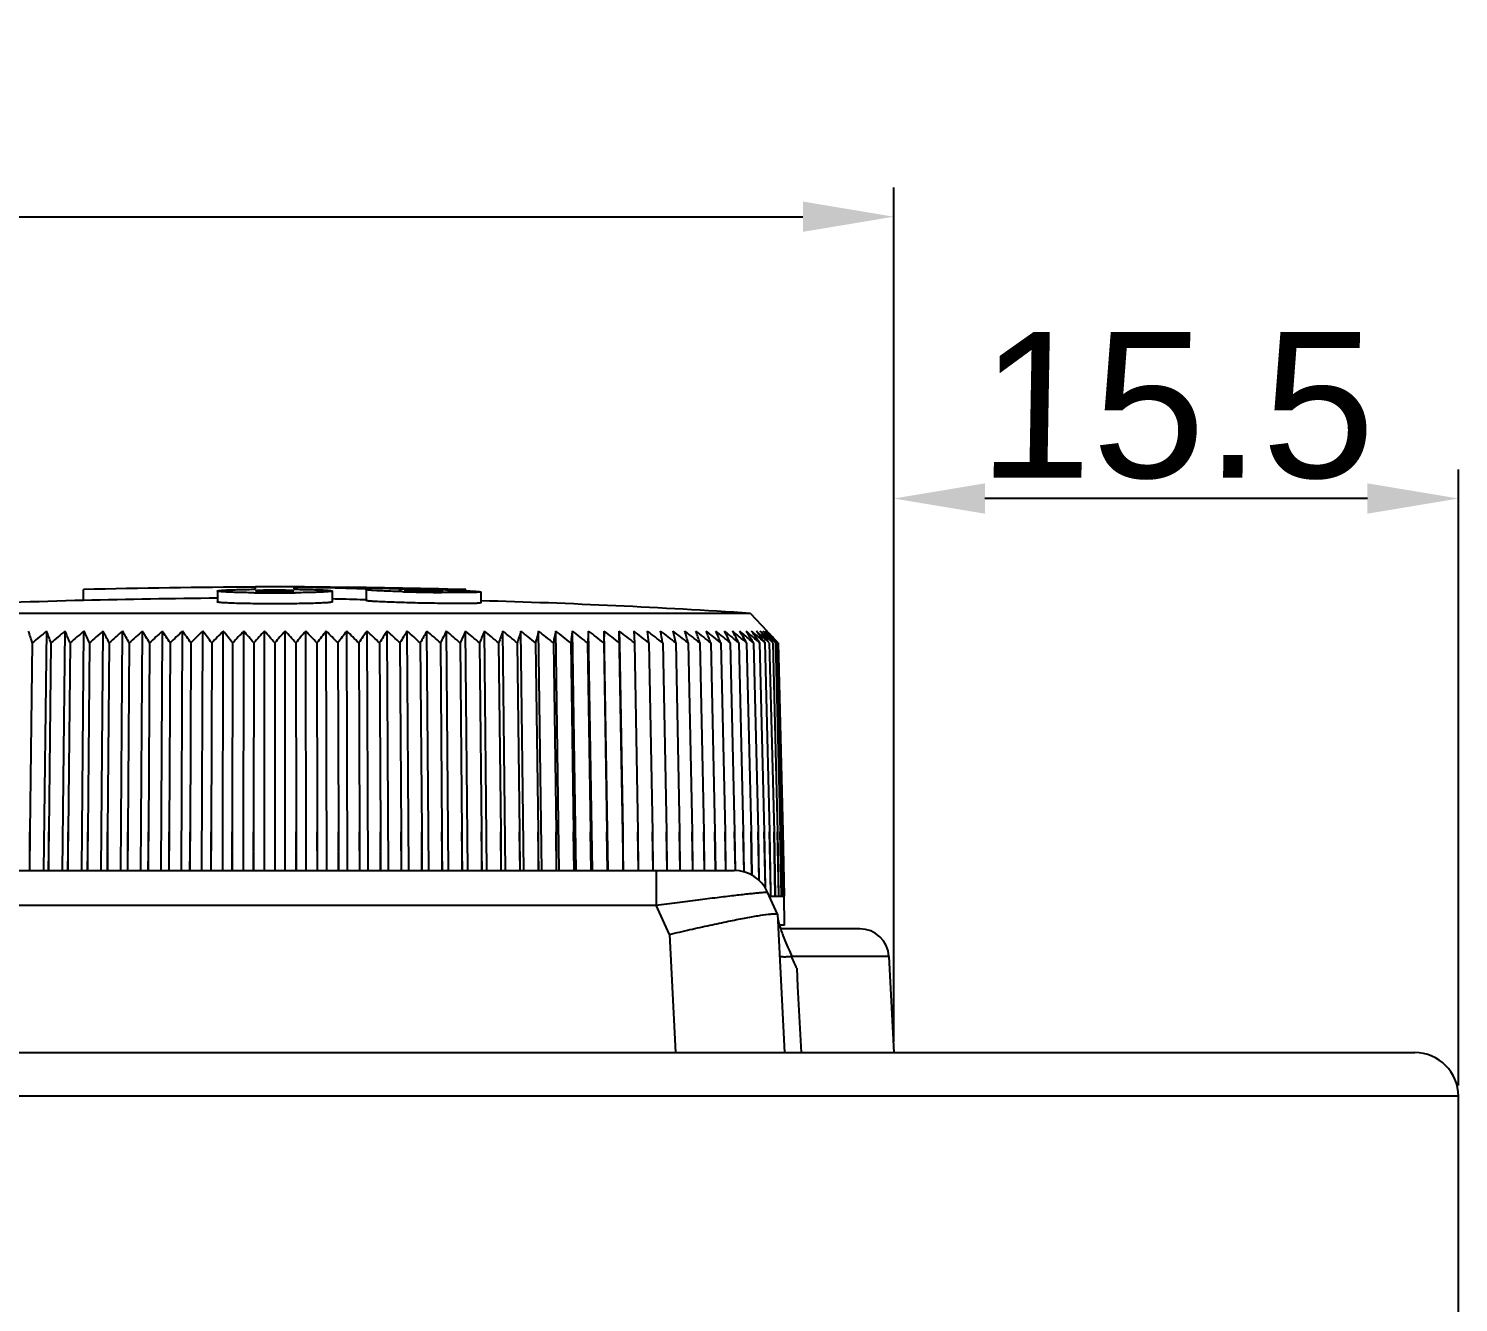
# Model space of a CAD drawing. Extents: x -329 to 5579, y -1951 to 3105.
# Drawn here: x 3302.46 to 3341.72, y -1656.26 to -1621.28 of the extents above; entities that cross this region are included whole.
import ezdxf

# ---------------------------------------------------------------- set-up
doc = ezdxf.new("R2010")
doc.units = 0
doc.header["$PDMODE"] = 3
doc.header["$PDSIZE"] = 1.5
doc.layers.get('DEFPOINTS').update_dxf_attribs({"linetype": 'CONTINUOUS'})
for name, color, linetype in [('DIM', 1, 'CONTINUOUS'), ('KNOB_ROTARY9DXF_CONTINUOUS', 7, 'CONTINUOUS'), ('PANEL_TOP130DXF_CONTINUOUS', 7, 'CONTINUOUS'), ('TOP_CASE-90ADXF_CONTINUOUS', 7, 'CONTINUOUS')]:
    doc.layers.add(name, color=color, linetype=linetype)
doc.styles.add('OMI-1', font='arial.ttf', dxfattribs={"oblique": 1})
doc.dimstyles.new('1', dxfattribs={"dimtxt": 4, "dimasz": 2.5, "dimexe": 0.8, "dimexo": 0.3, "dimgap": 0.5, "dimtad": 1, "dimtoh": 1, "dimdec": 1, "dimzin": 0, "dimtxsty": 'OMI-1', "dimcen": 0, "dimclrd": 256, "dimclre": 256, "dimclrt": 256, "dimazin": 3, "dimtfac": 0.8, "dimtdec": 1, "dimtix": 1, "dimtmove": 0, "dimatfit": 3, "dimtolj": 1, "dimtzin": 0})

# ---------------------------------------------------------------- blocks, each defined once
blk = doc.blocks.new('*D7103')
at = {"layer": 'DEFPOINTS', "color": 0}
for p in [(3326.219, -1626.442), (3245.219, -1649.402), (3326.219, -1649.402)]:
    blk.add_point(p, dxfattribs=at)
at = {"layer": 'DIM'}
for p, q in [((3245.219, -1649.102), (3245.219, -1625.642)), ((3326.219, -1649.102), (3326.219, -1625.642)), ((3247.719, -1626.442), (3323.719, -1626.442))]:
    blk.add_line(p, q, dxfattribs=at)
for points in [[(3247.719, -1626.026), (3247.719, -1626.859), (3245.219, -1626.442)], [(3323.719, -1626.859), (3323.719, -1626.026), (3326.219, -1626.442)]]:
    blk.add_solid(points, dxfattribs=at)
at = {"layer": 'DIM', "insert": (3285.719, -1623.9), "char_height": 4, "attachment_point": 5, "style": 'OMI-1'}
blk.add_mtext('\\A1;81.0', dxfattribs=at)
blk = doc.blocks.new('*D7104')
at = {"layer": 'DEFPOINTS', "color": 0}
for p in [(3326.219, -1634.183), (3326.219, -1635.027), (3341.719, -1650.602)]:
    blk.add_point(p, dxfattribs=at)
at = {"layer": 'DIM'}
for p, q in [((3326.219, -1634.727), (3326.219, -1633.383)), ((3341.719, -1650.302), (3341.719, -1633.383)), ((3339.219, -1634.183), (3328.719, -1634.183))]:
    blk.add_line(p, q, dxfattribs=at)
for points in [[(3328.719, -1633.766), (3328.719, -1634.6), (3326.219, -1634.183)], [(3339.219, -1634.6), (3339.219, -1633.766), (3341.719, -1634.183)]]:
    blk.add_solid(points, dxfattribs=at)
at = {"layer": 'DIM', "insert": (3333.969, -1631.641), "char_height": 4, "attachment_point": 5, "style": 'OMI-1'}
blk.add_mtext('\\A1;15.5', dxfattribs=at)

msp = doc.modelspace()

# ---------------------------------------------------------------- linework, layer by layer
at = {"layer": 'KNOB_ROTARY9DXF_CONTINUOUS', "color": 7, "linetype": 'CONTINUOUS'}
for p, q in [((3303.969, -1636.984), (3303.969, -1636.684)), ((3307.644, -1636.723), (3307.644, -1637.024)), ((3308.694, -1636.675), (3308.694, -1636.616)), ((3309.744, -1636.622), (3309.744, -1636.675)), ((3309.804, -1636.623), (3309.744, -1636.622)), ((3310.556, -1636.636), (3310.414, -1636.633)), ((3310.843, -1636.624), (3310.487, -1636.619)), ((3310.711, -1636.639), (3310.556, -1636.636)), ((3310.88, -1636.643), (3310.711, -1636.639)), ((3310.794, -1636.723), (3310.794, -1637.024)), ((3311.772, -1636.668), (3311.665, -1636.665)), ((3311.772, -1636.668), (3311.665, -1636.665)), ((3311.728, -1636.685), (3311.728, -1636.985)), ((3311.911, -1636.647), (3311.729, -1636.643)), ((3311.882, -1636.647), (3311.729, -1636.643)), ((3312.624, -1636.669), (3312.699, -1636.67)), ((3314.469, -1636.715), (3314.469, -1636.684)), ((3310.881, -1636.943), (3310.794, -1636.941)), ((3310.881, -1636.943), (3310.794, -1636.941)), ((3311.728, -1636.967), (3311.665, -1636.965)), ((3313.828, -1636.764), (3313.798, -1636.763)), ((3314.878, -1636.749), (3314.878, -1637.049)), ((3322.284, -1637.338), (3296.154, -1637.338)), ((3322.284, -1637.338), (3322.733, -1637.817)), ((3302.88, -1644.402), (3302.956, -1637.823)), ((3303.393, -1644.402), (3303.463, -1637.823)), ((3303.917, -1644.402), (3303.98, -1637.823)), ((3304.45, -1644.402), (3304.507, -1637.823)), ((3304.991, -1644.402), (3305.041, -1637.823)), ((3305.54, -1644.402), (3305.583, -1637.823)), ((3306.095, -1644.402), (3306.132, -1637.823)), ((3306.655, -1644.402), (3306.686, -1637.823)), ((3307.22, -1644.402), (3307.244, -1637.823)), ((3307.789, -1644.402), (3307.806, -1637.823)), ((3308.36, -1644.402), (3308.37, -1637.823)), ((3308.933, -1644.402), (3308.936, -1637.823)), ((3309.506, -1644.402), (3309.502, -1637.823)), ((3310.078, -1644.402), (3310.068, -1637.823)), ((3310.649, -1644.402), (3310.632, -1637.823)), ((3311.218, -1644.402), (3311.194, -1637.823)), ((3311.783, -1644.402), (3311.752, -1637.823)), ((3312.343, -1644.402), (3312.306, -1637.823)), ((3312.899, -1644.402), (3312.855, -1637.823)), ((3313.447, -1644.402), (3313.397, -1637.823)), ((3313.988, -1644.402), (3313.931, -1637.823)), ((3314.521, -1644.402), (3314.458, -1637.823)), ((3315.045, -1644.402), (3314.975, -1637.823)), ((3315.558, -1644.402), (3315.482, -1637.823)), ((3316.06, -1644.402), (3315.979, -1637.823)), ((3316.551, -1644.402), (3316.463, -1637.823)), ((3317.028, -1644.402), (3316.935, -1637.823)), ((3317.492, -1644.402), (3317.393, -1637.823)), ((3317.941, -1644.402), (3317.836, -1637.823)), ((3318.265, -1637.823), (3318.252, -1638.148)), ((3318.375, -1644.402), (3318.265, -1637.823)), ((3318.792, -1644.402), (3318.678, -1637.823)), ((3318.678, -1637.823), (3318.682, -1638.148)), ((3319.074, -1637.823), (3319.096, -1638.148)), ((3322.161, -1637.823), (3322.206, -1637.894)), ((3322.691, -1637.823), (3322.721, -1637.858)), ((3322.726, -1637.858), (3322.691, -1637.823)), ((3322.761, -1637.858), (3322.726, -1637.823)), ((3322.726, -1637.823), (3322.79, -1637.894)), ((3302.56, -1638.148), (3302.496, -1643.341)), ((3303.073, -1638.148), (3303.014, -1643.341)), ((3303.597, -1638.148), (3303.543, -1643.341)), ((3304.13, -1638.148), (3304.082, -1643.341)), ((3304.673, -1638.148), (3304.63, -1643.341)), ((3305.224, -1638.148), (3305.186, -1643.341)), ((3305.781, -1638.148), (3305.749, -1643.341)), ((3306.345, -1638.148), (3306.318, -1643.341)), ((3306.914, -1638.148), (3306.892, -1643.341)), ((3307.487, -1638.148), (3307.47, -1643.341)), ((3308.062, -1638.148), (3308.051, -1643.341)), ((3308.64, -1638.148), (3308.635, -1643.341)), ((3309.219, -1638.148), (3309.219, -1644.402)), ((3309.798, -1638.148), (3309.803, -1643.341)), ((3310.376, -1638.148), (3310.387, -1643.341)), ((3310.952, -1638.148), (3310.968, -1643.341)), ((3311.524, -1638.148), (3311.546, -1643.341)), ((3312.093, -1638.148), (3312.121, -1643.341)), ((3312.657, -1638.148), (3312.69, -1643.341)), ((3313.214, -1638.148), (3313.253, -1643.341)), ((3313.765, -1638.148), (3313.808, -1643.341)), ((3314.308, -1638.148), (3314.356, -1643.341)), ((3314.842, -1638.148), (3314.895, -1643.341)), ((3315.365, -1638.148), (3315.424, -1643.341)), ((3315.879, -1638.148), (3315.942, -1643.341)), ((3316.38, -1638.148), (3316.448, -1643.341)), ((3316.869, -1638.148), (3316.942, -1643.341)), ((3317.344, -1638.148), (3317.422, -1643.341)), ((3317.805, -1638.148), (3317.887, -1643.341)), ((3318.252, -1638.148), (3318.338, -1643.341)), ((3318.682, -1638.148), (3318.772, -1643.341)), ((3319.096, -1638.148), (3319.19, -1643.341)), ((3319.492, -1638.148), (3319.59, -1643.341)), ((3319.87, -1638.148), (3319.972, -1643.341)), ((3320.23, -1638.148), (3320.335, -1643.341)), ((3320.57, -1638.148), (3320.678, -1643.341)), ((3320.891, -1638.148), (3321.002, -1643.341)), ((3321.191, -1638.148), (3321.305, -1643.341)), ((3321.469, -1638.148), (3321.586, -1643.341)), ((3321.727, -1638.148), (3321.846, -1643.341)), ((3321.962, -1638.148), (3322.084, -1643.341)), ((3322.176, -1638.148), (3322.299, -1643.341)), ((3322.366, -1638.148), (3322.257, -1638.054)), ((3322.366, -1638.148), (3322.257, -1638.054)), ((3322.366, -1638.148), (3322.491, -1643.341)), ((3322.533, -1638.148), (3322.439, -1638.065)), ((3322.481, -1638.07), (3322.533, -1638.148)), ((3322.533, -1638.148), (3322.66, -1643.341)), ((3322.677, -1638.148), (3322.598, -1638.076)), ((3322.625, -1638.074), (3322.677, -1638.148)), ((3322.628, -1638.08), (3322.677, -1638.148)), ((3322.677, -1638.148), (3322.806, -1643.341)), ((3322.798, -1638.148), (3322.718, -1638.074)), ((3322.742, -1638.074), (3322.77, -1638.111)), ((3322.798, -1638.148), (3322.927, -1643.341)), ((3322.894, -1638.148), (3322.817, -1638.074)), ((3322.967, -1638.148), (3322.88, -1638.063)), ((3322.894, -1638.148), (3323.025, -1643.341)), ((3322.896, -1638.064), (3322.905, -1638.074)), ((3323.015, -1638.148), (3322.942, -1638.074)), ((3322.967, -1638.148), (3323.098, -1643.341)), ((3323.039, -1638.148), (3322.969, -1638.074)), ((3323.015, -1638.148), (3323.147, -1643.341)), ((3323.039, -1638.148), (3323.171, -1643.341)), ((3302.496, -1643.341), (3302.48, -1644.402)), ((3302.494, -1644.402), (3302.496, -1643.341)), ((3303.014, -1643.341), (3302.999, -1644.402)), ((3303.013, -1644.402), (3303.014, -1643.341)), ((3303.543, -1643.341), (3303.528, -1644.402)), ((3303.543, -1644.402), (3303.543, -1643.341)), ((3304.082, -1643.341), (3304.068, -1644.402)), ((3304.082, -1644.402), (3304.082, -1643.341)), ((3304.63, -1643.341), (3304.616, -1644.402)), ((3304.631, -1644.402), (3304.63, -1643.341)), ((3305.186, -1643.341), (3305.173, -1644.402)), ((3305.188, -1644.402), (3305.186, -1643.341)), ((3305.749, -1643.341), (3305.736, -1644.402)), ((3305.752, -1644.402), (3305.749, -1643.341)), ((3306.318, -1643.341), (3306.306, -1644.402)), ((3306.322, -1644.402), (3306.318, -1643.341)), ((3306.892, -1643.341), (3306.881, -1644.402)), ((3306.897, -1644.402), (3306.892, -1643.341)), ((3307.47, -1643.341), (3307.46, -1644.402)), ((3307.476, -1644.402), (3307.47, -1643.341)), ((3308.051, -1643.341), (3308.042, -1644.402)), ((3308.058, -1644.402), (3308.051, -1643.341)), ((3308.635, -1643.341), (3308.626, -1644.402)), ((3308.642, -1644.402), (3308.635, -1643.341)), ((3309.803, -1643.341), (3309.796, -1644.402)), ((3309.812, -1644.402), (3309.803, -1643.341)), ((3310.387, -1643.341), (3310.38, -1644.402)), ((3310.396, -1644.402), (3310.387, -1643.341)), ((3310.968, -1643.341), (3310.963, -1644.402)), ((3310.978, -1644.402), (3310.968, -1643.341)), ((3311.546, -1643.341), (3311.542, -1644.402)), ((3311.557, -1644.402), (3311.546, -1643.341)), ((3312.121, -1643.341), (3312.117, -1644.402)), ((3312.132, -1644.402), (3312.121, -1643.341)), ((3312.69, -1643.341), (3312.686, -1644.402)), ((3312.702, -1644.402), (3312.69, -1643.341)), ((3313.253, -1643.341), (3313.25, -1644.402)), ((3313.266, -1644.402), (3313.253, -1643.341)), ((3313.808, -1643.341), (3313.807, -1644.402)), ((3313.822, -1644.402), (3313.808, -1643.341)), ((3314.371, -1644.402), (3314.356, -1643.341)), ((3314.356, -1643.341), (3314.356, -1644.402)), ((3314.91, -1644.402), (3314.895, -1643.341)), ((3314.895, -1643.341), (3314.895, -1644.402)), ((3315.439, -1644.402), (3315.424, -1643.341)), ((3315.424, -1643.341), (3315.425, -1644.402)), ((3315.958, -1644.402), (3315.942, -1643.341)), ((3315.942, -1643.341), (3315.944, -1644.402)), ((3316.465, -1644.402), (3316.448, -1643.341)), ((3316.448, -1643.341), (3316.451, -1644.402)), ((3316.959, -1644.402), (3316.942, -1643.341)), ((3316.942, -1643.341), (3316.945, -1644.402)), ((3317.439, -1644.402), (3317.422, -1643.341)), ((3317.422, -1643.341), (3317.426, -1644.402)), ((3317.905, -1644.402), (3317.887, -1643.341)), ((3317.887, -1643.341), (3317.893, -1644.402)), ((3318.356, -1644.402), (3318.338, -1643.341)), ((3318.338, -1643.341), (3318.344, -1644.402)), ((3318.791, -1644.402), (3318.772, -1643.341)), ((3318.772, -1643.341), (3318.779, -1644.402)), ((3319.209, -1644.402), (3319.19, -1643.341)), ((3319.19, -1643.341), (3319.197, -1644.402)), ((3319.609, -1644.402), (3319.59, -1643.341)), ((3319.59, -1643.341), (3319.598, -1644.402)), ((3319.991, -1644.402), (3319.972, -1643.341)), ((3319.972, -1643.341), (3319.981, -1644.402)), ((3320.354, -1644.402), (3320.335, -1643.341)), ((3320.335, -1643.341), (3320.345, -1644.402)), ((3320.698, -1644.402), (3320.678, -1643.341)), ((3320.678, -1643.341), (3320.689, -1644.402)), ((3321.022, -1644.403), (3321.002, -1643.341)), ((3321.002, -1643.341), (3321.013, -1644.402)), ((3321.325, -1644.402), (3321.305, -1643.341)), ((3321.305, -1643.341), (3321.317, -1644.402)), ((3321.606, -1644.402), (3321.586, -1643.341)), ((3321.586, -1643.341), (3321.599, -1644.402)), ((3321.866, -1644.401), (3321.846, -1643.341)), ((3321.846, -1643.341), (3321.86, -1644.401)), ((3322.105, -1644.439), (3322.084, -1643.341)), ((3322.084, -1643.341), (3322.098, -1644.437)), ((3322.322, -1644.528), (3322.299, -1643.341)), ((3322.299, -1643.341), (3322.315, -1644.525)), ((3322.516, -1644.67), (3322.491, -1643.341)), ((3322.491, -1643.341), (3322.51, -1644.665)), ((3322.689, -1644.88), (3322.66, -1643.341)), ((3322.66, -1643.341), (3322.683, -1644.871)), ((3322.837, -1644.993), (3322.806, -1643.341)), ((3322.806, -1643.341), (3322.831, -1644.994)), ((3322.96, -1645.102), (3322.927, -1643.341)), ((3322.927, -1643.341), (3322.955, -1645.102)), ((3323.057, -1645.102), (3323.025, -1643.341)), ((3323.025, -1643.341), (3323.053, -1645.102)), ((3323.13, -1645.102), (3323.098, -1643.341)), ((3323.098, -1643.341), (3323.127, -1645.102)), ((3323.178, -1645.102), (3323.147, -1643.341)), ((3323.147, -1643.341), (3323.177, -1645.102)), ((3323.202, -1645.102), (3323.171, -1643.341)), ((3323.171, -1643.341), (3323.202, -1645.102)), ((3322.797, -1645.102), (3322.833, -1645.102)), ((3322.831, -1644.994), (3322.833, -1645.102)), ((3322.839, -1645.102), (3322.955, -1645.102)), ((3322.96, -1645.102), (3323.053, -1645.102)), ((3323.057, -1645.102), (3323.127, -1645.102)), ((3323.13, -1645.102), (3323.177, -1645.102)), ((3323.178, -1645.102), (3323.202, -1645.102)), ((3323.219, -1645.902), (3323.205, -1645.102)), ((3323.219, -1645.902), (3323.078, -1645.902))]:
    msp.add_line(p, q, dxfattribs=at)
for centre, radius, start, end in [((3309.219, -1836.911), 200.296, 90.15018, 91.50196), ((3309.219, -1836.911), 200.3, 89.63744, 90.15024), ((3309.219, -1652.677), 15.976, 90.0001, 90.192), ((3309.219, -1652.676), 15.975, 89.8075, 89.9999), ((3308.476, -1736.783), 100.169, 88.89142, 89.24065), ((3309.219, -1836.911), 200.296, 88.49804, 89.63743), ((3309.219, -1736.794), 100.183, 88.56432, 89.07108), ((3308.475, -1736.822), 100.208, 88.176, 88.62504), ((3309.218, -1736.831), 100.22, 88.05231, 88.45976), ((3312.13, -1691.32), 54.654, 89.2407, 89.4032), ((3312.004, -1700.349), 63.683, 88.4326, 89.23559), ((3312.25, -1691.205), 54.535, 88.2513, 88.4284), ((3309.219, -1836.911), 200, 91.50422, 93.74561), ((3309.219, -1836.911), 199.996, 90.45121, 91.50422), ((3309.169, -1595.587), 41.187, 269.2863, 269.4767), ((3309.218, -1589.477), 47.298, 269.484, 270.0009), ((3309.224, -1590.323), 46.452, 269.9944, 270.5198), ((3309.269, -1595.571), 41.203, 270.5224, 270.7132), ((3308.475, -1736.972), 100.058, 88.17314, 88.62258), ((3314.38, -1581.363), 55.402, 268.279, 268.433), ((3314.593, -1573.481), 63.287, 268.43531, 269.27984), ((3309.219, -1836.911), 200, 86.25439, 88.37828), ((3247.705, -1654.87), 57.347, 16.95335, 17.29298), ((3335.793, -1678.268), 52.097, 129.0733, 129.6368), ((3254.246, -1655.547), 51.834, 19.6132, 19.9949), ((3336.189, -1677.529), 51.455, 129.4953, 130.0607), ((3259.083, -1656.274), 48.062, 22.1572, 22.576), ((3336.591, -1676.721), 50.759, 129.9753, 130.5427), ((3262.787, -1657.058), 45.463, 24.5787, 25.0297), ((3337.001, -1675.848), 50.018, 130.5155, 131.085), ((3265.699, -1657.898), 43.692, 26.8735, 27.3521), ((3337.422, -1674.917), 49.24, 131.1188, 131.6904), ((3268.041, -1658.793), 42.53, 29.04, 29.5418), ((3337.858, -1673.935), 48.432, 131.7881, 132.3616), ((3269.958, -1659.739), 41.827, 31.0782, 31.5993), ((3338.311, -1672.907), 47.606, 132.5267, 133.102), ((3271.553, -1660.733), 41.48, 32.9902, 33.5268), ((3338.786, -1671.841), 46.772, 133.3382, 133.915), ((3272.9, -1661.769), 41.411, 34.7787, 35.3278), ((3339.288, -1670.744), 45.942, 134.2267, 134.8045), ((3274.053, -1662.84), 41.563, 36.4478, 37.0066), ((3339.826, -1669.624), 45.128, 135.1963, 135.7747), ((3275.052, -1663.94), 41.892, 38.002, 38.5681), ((3340.405, -1668.488), 44.346, 136.2516, 136.8299), ((3275.927, -1665.063), 42.362, 39.4463, 40.0176), ((3341.037, -1667.344), 43.612, 137.3976, 137.9748), ((3276.704, -1666.2), 42.944, 40.7856, 41.3605), ((3341.734, -1666.2), 42.944, 138.6395, 139.2144), ((3277.401, -1667.344), 43.612, 42.0252, 42.6024), ((3342.511, -1665.063), 42.362, 139.9824, 140.5537), ((3278.033, -1668.488), 44.346, 43.1701, 43.7484), ((3343.387, -1663.94), 41.892, 141.4319, 141.998), ((3278.613, -1669.624), 45.128, 44.2253, 44.8037), ((3344.385, -1662.84), 41.563, 142.9934, 143.5522), ((3279.15, -1670.744), 45.942, 45.1955, 45.7733), ((3345.538, -1661.769), 41.411, 144.6722, 145.2213), ((3279.653, -1671.841), 46.772, 46.085, 46.6618), ((3346.885, -1660.733), 41.48, 146.4732, 147.0098), ((3280.128, -1672.907), 47.606, 46.898, 47.4733), ((3348.48, -1659.739), 41.827, 148.4007, 148.9218), ((3280.58, -1673.935), 48.432, 47.6384, 48.2119), ((3350.398, -1658.793), 42.53, 150.4582, 150.96), ((3281.016, -1674.917), 49.24, 48.3096, 48.8812), ((3352.739, -1657.898), 43.692, 152.6479, 153.1265), ((3281.437, -1675.848), 50.018, 48.915, 49.4845), ((3355.651, -1657.058), 45.463, 154.9703, 155.4213), ((3281.847, -1676.721), 50.759, 49.4573, 50.0247), ((3359.355, -1656.274), 48.062, 157.424, 157.8428), ((3282.249, -1677.529), 51.455, 49.9393, 50.5047), ((3364.192, -1655.547), 51.834, 160.0051, 160.3868), ((3282.645, -1678.268), 52.097, 50.3632, 50.9267), ((3370.733, -1654.87), 57.347, 162.70702, 163.04665), ((3283.035, -1678.932), 52.68, 50.7312, 51.2928), ((3379.991, -1654.229), 65.612, 165.51989, 165.81268), ((3283.422, -1679.517), 53.198, 51.0449, 51.6048), ((3393.969, -1653.593), 78.632, 168.43076, 168.67228), ((3283.807, -1680.018), 53.646, 51.3058, 51.8642), ((3417.256, -1652.884), 100.993, 171.42352, 171.60986), ((3284.189, -1680.432), 54.019, 51.5153, 52.0724), ((3463.184, -1651.872), 146.025, 174.47915, 174.60719), ((3284.569, -1680.757), 54.315, 51.6743, 52.2303), ((3284.948, -1680.991), 54.53, 51.7836, 52.3388), ((3285.324, -1681.131), 54.663, 51.8436, 52.3982), ((3285.698, -1681.176), 54.713, 51.8548, 52.409), ((3158.199, -1657.29), 162.425, 6.76818, 6.88359), ((3286.069, -1681.128), 54.679, 51.8171, 52.3712), ((3212.373, -1656.601), 109.069, 9.74062, 9.91382), ((3286.436, -1680.985), 54.563, 51.7303, 52.2845), ((3238.459, -1656.493), 83.803, 12.64468, 12.87241), ((3286.797, -1680.75), 54.365, 51.5941, 52.1487), ((3253.642, -1656.663), 69.442, 15.46329, 15.74158), ((3287.152, -1680.424), 54.088, 51.4078, 51.9629), ((3263.458, -1657.011), 60.451, 18.1822, 18.50659), ((3287.498, -1680.008), 53.735, 51.1705, 51.7263), ((3270.237, -1657.493), 54.502, 20.7901, 21.1559), ((3287.835, -1679.508), 53.31, 50.8811, 51.4378), ((3288.159, -1678.925), 52.817, 50.5381, 51.0959), ((3275.128, -1658.085), 50.448, 23.2788, 23.6811), ((3288.468, -1678.264), 52.261, 50.14, 50.699), ((3278.766, -1658.771), 47.655, 25.6428, 26.0769), ((3289.243, -1676.951), 50.895, 49.8622, 50.2473), ((3281.527, -1659.538), 45.745, 27.8791, 28.3404), ((3289.464, -1676.217), 50.317, 49.3294, 49.734), ((3283.652, -1660.378), 44.477, 29.9868, 30.4712), ((3289.66, -1675.422), 49.699, 48.7344, 49.1588), ((3284.839, -1661.569), 44.236, 31.9689, 32.3575), ((3289.824, -1674.57), 49.05, 48.0743, 48.519), ((3287.034, -1661.928), 42.728, 33.9429, 34.3434), ((3290.017, -1673.599), 48.284, 47.3693, 47.8116), ((3287.987, -1662.939), 42.639, 35.6726, 36.0895), ((3290.161, -1672.595), 47.519, 46.5901, 47.0329), ((3288.736, -1663.971), 42.744, 37.2909, 37.7156), ((3290.312, -1671.502), 46.678, 45.7552, 46.1794), ((3289.301, -1665.033), 43.027, 38.796, 39.2268), ((3289.576, -1666.233), 43.631, 40.2106, 40.5657), ((3290.124, -1670.669), 46.254, 44.804, 45.1823), ((3290.101, -1669.58), 45.529, 43.788, 44.1657), ((3289.629, -1667.543), 44.483, 41.4885, 41.7996), ((3287.688, -1678.798), 53.309, 49.6887, 49.8638)]:
    msp.add_arc(centre, radius, start, end, dxfattribs=at)
for points, knots in [([(3307.644, -1636.723), (3307.644, -1636.721), (3307.652, -1636.718), (3307.665, -1636.715), (3307.689, -1636.711), (3307.737, -1636.706), (3307.82, -1636.699), (3307.943, -1636.693), (3308.096, -1636.687), (3308.276, -1636.682), (3308.479, -1636.678), (3308.62, -1636.676), (3308.694, -1636.675)], [0, 0, 0, 0, 0.005786, 0.019557, 0.041854, 0.072657, 0.159197, 0.277245, 0.424054, 0.596201, 0.789827, 1, 1, 1, 1]), ([(3308.655, -1636.771), (3308.584, -1636.77), (3308.447, -1636.768), (3308.252, -1636.764), (3308.079, -1636.759), (3307.931, -1636.753), (3307.813, -1636.747), (3307.733, -1636.741), (3307.687, -1636.736), (3307.664, -1636.732), (3307.652, -1636.729), (3307.644, -1636.725), (3307.644, -1636.723)], [0, 0, 0, 0, 0.211236, 0.405108, 0.577315, 0.723865, 0.841538, 0.92766, 0.958329, 0.980499, 0.994182, 1, 1, 1, 1]), ([(3308.768, -1636.709), (3308.757, -1636.71), (3308.739, -1636.711), (3308.715, -1636.713), (3308.703, -1636.715), (3308.694, -1636.716), (3308.694, -1636.718)], [0, 0, 0, 0, 0.427397, 0.738967, 0.92963, 1, 1, 1, 1]), ([(3308.694, -1636.718), (3308.694, -1636.72), (3308.707, -1636.721), (3308.721, -1636.724), (3308.754, -1636.726), (3308.778, -1636.727), (3308.792, -1636.728)], [0, 0, 0, 0, 0.069311, 0.260936, 0.57363, 1, 1, 1, 1]), ([(3309.166, -1636.701), (3309.126, -1636.701), (3308.993, -1636.702), (3308.86, -1636.704), (3308.768, -1636.709)], [0, 0, 0, 0, 0.299843, 1, 1, 1, 1]), ([(3308.792, -1636.728), (3308.82, -1636.729), (3308.962, -1636.734), (3309.105, -1636.735), (3309.219, -1636.735)], [0, 0, 0, 0, 0.19625, 1, 1, 1, 1]), ([(3309.219, -1636.735), (3309.26, -1636.735), (3309.403, -1636.734), (3309.545, -1636.732), (3309.646, -1636.728)], [0, 0, 0, 0, 0.289108, 1, 1, 1, 1]), ([(3309.67, -1636.709), (3309.646, -1636.708), (3309.513, -1636.703), (3309.381, -1636.701), (3309.273, -1636.701)], [0, 0, 0, 0, 0.186603, 1, 1, 1, 1]), ([(3309.646, -1636.728), (3309.66, -1636.727), (3309.684, -1636.726), (3309.717, -1636.724), (3309.731, -1636.721), (3309.744, -1636.72), (3309.744, -1636.718)], [0, 0, 0, 0, 0.426344, 0.739069, 0.930708, 1, 1, 1, 1]), ([(3309.744, -1636.718), (3309.744, -1636.716), (3309.735, -1636.715), (3309.723, -1636.713), (3309.699, -1636.711), (3309.681, -1636.71), (3309.67, -1636.709)], [0, 0, 0, 0, 0.070355, 0.261019, 0.572604, 1, 1, 1, 1]), ([(3309.744, -1636.675), (3309.818, -1636.676), (3309.96, -1636.678), (3310.162, -1636.682), (3310.342, -1636.687), (3310.495, -1636.693), (3310.618, -1636.699), (3310.701, -1636.706), (3310.749, -1636.711), (3310.773, -1636.715), (3310.786, -1636.718), (3310.794, -1636.721), (3310.794, -1636.723)], [0, 0, 0, 0, 0.210173, 0.403799, 0.575945, 0.722755, 0.840804, 0.927344, 0.958146, 0.980443, 0.994214, 1, 1, 1, 1]), ([(3310.794, -1636.723), (3310.794, -1636.725), (3310.786, -1636.729), (3310.774, -1636.732), (3310.751, -1636.736), (3310.705, -1636.741), (3310.625, -1636.747), (3310.507, -1636.753), (3310.359, -1636.759), (3310.186, -1636.764), (3309.991, -1636.768), (3309.854, -1636.77), (3309.782, -1636.771)], [0, 0, 0, 0, 0.005818, 0.019501, 0.041672, 0.072342, 0.158468, 0.276145, 0.422697, 0.594902, 0.78877, 1, 1, 1, 1]), ([(3311.728, -1636.685), (3311.728, -1636.682), (3311.747, -1636.681), (3311.77, -1636.676), (3311.822, -1636.674), (3311.859, -1636.672), (3311.881, -1636.672)], [0, 0, 0, 0, 0.068061, 0.257833, 0.570057, 1, 1, 1, 1]), ([(3312.716, -1636.74), (3312.646, -1636.738), (3312.512, -1636.734), (3312.321, -1636.727), (3312.151, -1636.72), (3312.007, -1636.713), (3311.892, -1636.706), (3311.814, -1636.7), (3311.77, -1636.695), (3311.747, -1636.692), (3311.736, -1636.689), (3311.728, -1636.687), (3311.728, -1636.685)], [0, 0, 0, 0, 0.212141, 0.406515, 0.578849, 0.725332, 0.842791, 0.928698, 0.959212, 0.981231, 0.994722, 1, 1, 1, 1]), ([(3313.828, -1636.722), (3313.828, -1636.721), (3313.823, -1636.721), (3313.816, -1636.719), (3313.803, -1636.718), (3313.777, -1636.716), (3313.733, -1636.713), (3313.669, -1636.71), (3313.59, -1636.707), (3313.467, -1636.703), (3313.303, -1636.699), (3313.138, -1636.696), (3313.015, -1636.695), (3312.936, -1636.695), (3312.872, -1636.696), (3312.828, -1636.696), (3312.802, -1636.698), (3312.789, -1636.698), (3312.783, -1636.7), (3312.778, -1636.7), (3312.778, -1636.701)], [0, 0, 0, 0, 0.002713, 0.010035, 0.022016, 0.03859, 0.084873, 0.147058, 0.222814, 0.30919, 0.500325, 0.691408, 0.77773, 0.853378, 0.915463, 0.961619, 0.97814, 0.990066, 0.997333, 1, 1, 1, 1]), ([(3312.778, -1636.701), (3312.778, -1636.702), (3312.783, -1636.703), (3312.789, -1636.704), (3312.802, -1636.705), (3312.828, -1636.708), (3312.872, -1636.71), (3312.936, -1636.713), (3313.015, -1636.716), (3313.138, -1636.721), (3313.302, -1636.725), (3313.467, -1636.727), (3313.59, -1636.728), (3313.669, -1636.728), (3313.733, -1636.728), (3313.777, -1636.727), (3313.803, -1636.726), (3313.816, -1636.725), (3313.823, -1636.724), (3313.828, -1636.723), (3313.828, -1636.722)], [0, 0, 0, 0, 0.002706, 0.010011, 0.021974, 0.038536, 0.084753, 0.146885, 0.222567, 0.308916, 0.500059, 0.691224, 0.777589, 0.853293, 0.915415, 0.961604, 0.978133, 0.990063, 0.997333, 1, 1, 1, 1]), ([(3313.915, -1636.695), (3313.983, -1636.697), (3314.114, -1636.701), (3314.3, -1636.708), (3314.465, -1636.715), (3314.605, -1636.722), (3314.717, -1636.729), (3314.793, -1636.735), (3314.837, -1636.74), (3314.859, -1636.743), (3314.87, -1636.745), (3314.878, -1636.748), (3314.878, -1636.749)], [0, 0, 0, 0, 0.212396, 0.406795, 0.579034, 0.725438, 0.842811, 0.928674, 0.95917, 0.981205, 0.994714, 1, 1, 1, 1]), ([(3309.219, -1637.075), (3309.117, -1637.075), (3308.916, -1637.074), (3308.624, -1637.071), (3308.355, -1637.067), (3308.119, -1637.061), (3307.948, -1637.054), (3307.834, -1637.048), (3307.768, -1637.044), (3307.717, -1637.039), (3307.678, -1637.035), (3307.658, -1637.03), (3307.644, -1637.027), (3307.644, -1637.024)], [0, 0, 0, 0, 0.194718, 0.382039, 0.554618, 0.705916, 0.830097, 0.880494, 0.922452, 0.955556, 0.979538, 0.994239, 1, 1, 1, 1]), ([(3310.794, -1637.024), (3310.794, -1637.027), (3310.78, -1637.03), (3310.76, -1637.035), (3310.721, -1637.039), (3310.67, -1637.044), (3310.604, -1637.048), (3310.49, -1637.054), (3310.319, -1637.061), (3310.083, -1637.067), (3309.814, -1637.071), (3309.522, -1637.074), (3309.321, -1637.075), (3309.219, -1637.075)], [0, 0, 0, 0, 0.005764, 0.020463, 0.044449, 0.077552, 0.11951, 0.169908, 0.294084, 0.445377, 0.617956, 0.805277, 1, 1, 1, 1]), ([(3314.878, -1637.049), (3314.878, -1637.052), (3314.863, -1637.054), (3314.844, -1637.057), (3314.804, -1637.059), (3314.753, -1637.062), (3314.687, -1637.064), (3314.573, -1637.066), (3314.402, -1637.067), (3314.166, -1637.067), (3313.897, -1637.065), (3313.605, -1637.061), (3313.302, -1637.056), (3312.998, -1637.049), (3312.707, -1637.041), (3312.438, -1637.032), (3312.202, -1637.022), (3312.031, -1637.014), (3311.918, -1637.007), (3311.852, -1637.003), (3311.801, -1636.998), (3311.761, -1636.994), (3311.742, -1636.99), (3311.728, -1636.988), (3311.728, -1636.985)], [0, 0, 0, 0, 0.002658, 0.009929, 0.021875, 0.038419, 0.059398, 0.084615, 0.146765, 0.222486, 0.308881, 0.402622, 0.500098, 0.597552, 0.691239, 0.777566, 0.853225, 0.915323, 0.940525, 0.961494, 0.978039, 0.990006, 0.997304, 1, 1, 1, 1]), ([(3314.878, -1636.749), (3314.878, -1636.751), (3314.869, -1636.753), (3314.857, -1636.755), (3314.832, -1636.757), (3314.784, -1636.761), (3314.701, -1636.763), (3314.579, -1636.766), (3314.425, -1636.767), (3314.245, -1636.767), (3314.043, -1636.766), (3313.901, -1636.765), (3313.828, -1636.764)], [0, 0, 0, 0, 0.005196, 0.018683, 0.040798, 0.071526, 0.158013, 0.276137, 0.423172, 0.595617, 0.789428, 1, 1, 1, 1])]:
    msp.add_open_spline(points, degree=3, knots=knots, dxfattribs=at)
at = {"layer": 'PANEL_TOP130DXF_CONTINUOUS', "color": 7, "linetype": 'CONTINUOUS'}
for p, q in [((3232.919, -1649.402), (3340.519, -1649.402)), ((3341.719, -1650.602), (3231.719, -1650.602)), ((3341.719, -1677.402), (3341.719, -1650.602))]:
    msp.add_line(p, q, dxfattribs=at)
msp.add_arc((3340.519, -1650.602), 1.2, 0, 90, dxfattribs=at)
at = {"layer": 'TOP_CASE-90ADXF_CONTINUOUS', "color": 7, "linetype": 'CONTINUOUS'}
for p, q in [((3246.602, -1644.402), (3321.836, -1644.402)), ((3319.694, -1644.402), (3319.694, -1645.349)), ((3248.745, -1645.349), (3319.694, -1645.349)), ((3320.053, -1646.157), (3319.694, -1645.349)), ((3323.02, -1645.602), (3322.75, -1644.995)), ((3323.02, -1645.602), (3323.219, -1649.402)), ((3325.282, -1646.002), (3323.109, -1646.002)), ((3320.053, -1646.157), (3320.223, -1649.402)), ((3323.394, -1646.716), (3323.418, -1646.776)), ((3326.081, -1646.76), (3323.408, -1646.76)), ((3326.081, -1646.76), (3326.219, -1649.402)), ((3323.55, -1647.085), (3323.576, -1647.59)), ((3323.576, -1647.59), (3323.669, -1649.402))]:
    msp.add_line(p, q, dxfattribs=at)
for centre, radius, start, end in [((3321.836, -1645.402), 1, 24, 90), ((3326.107, -1645.023), 3.154, 197.1977, 198.3508), ((3325.282, -1646.802), 0.8, 3, 90), ((3254.23, -1677.185), 75.572, 23.47153, 23.74049)]:
    msp.add_arc(centre, radius, start, end, dxfattribs=at)
for points, knots in [([(3319.694, -1645.349), (3319.888, -1645.324), (3320.27, -1645.275), (3320.827, -1645.204), (3321.344, -1645.14), (3321.802, -1645.086), (3322.138, -1645.047), (3322.363, -1645.024), (3322.495, -1645.01), (3322.599, -1645.002), (3322.678, -1644.992), (3322.719, -1644.996), (3322.747, -1644.99), (3322.75, -1644.995)], [0, 0, 0, 0, 0.19106, 0.375662, 0.547033, 0.698916, 0.825066, 0.876727, 0.919937, 0.95422, 0.979134, 0.99441, 1, 1, 1, 1]), ([(3320.053, -1646.157), (3320.242, -1646.112), (3320.612, -1646.025), (3321.152, -1645.904), (3321.652, -1645.798), (3322.094, -1645.71), (3322.46, -1645.644), (3322.713, -1645.606), (3322.865, -1645.59), (3322.943, -1645.586), (3322.988, -1645.587), (3323.016, -1645.594), (3323.019, -1645.6)], [0, 0, 0, 0, 0.192171, 0.377209, 0.548158, 0.698869, 0.823533, 0.917266, 0.951347, 0.976442, 0.992457, 1, 1, 1, 1]), ([(3323.04, -1645.751), (3323.043, -1645.766), (3323.059, -1645.835), (3323.078, -1645.903), (3323.094, -1645.956)], [0, 0, 0, 0, 0.225929, 1, 1, 1, 1]), ([(3323.113, -1646.016), (3323.132, -1646.073), (3323.217, -1646.31), (3323.322, -1646.539), (3323.394, -1646.716)], [0, 0, 0, 0, 0.238039, 1, 1, 1, 1]), ([(3323.081, -1646.76), (3323.081, -1646.762), (3323.091, -1646.763), (3323.105, -1646.765), (3323.133, -1646.765), (3323.189, -1646.767), (3323.286, -1646.766), (3323.37, -1646.764), (3323.419, -1646.763)], [0, 0, 0, 0, 0.017745, 0.065923, 0.145315, 0.255813, 0.568695, 1, 1, 1, 1])]:
    msp.add_open_spline(points, degree=3, knots=knots, dxfattribs=at)

# ---------------------------------------------------------------- dimensions: what is measured, and where the dimension line sits
at = {"layer": 'DIM'}
for base, p1, p2, picture, middle in [((3326.219, -1626.442), (3245.219, -1649.402), (3326.219, -1649.402), '*D7103', (3285.719, -1623.9)), ((3326.219, -1634.183), (3341.719, -1650.602), (3326.219, -1635.027), '*D7104', (3333.969, -1631.641))]:
    dim = msp.add_linear_dim(base=base, p1=p1, p2=p2, dimstyle='1', dxfattribs=at)
    dim.commit()
    dim.dimension.update_dxf_attribs({"geometry": picture, "text_midpoint": middle})

doc.saveas('drawing.dxf')
